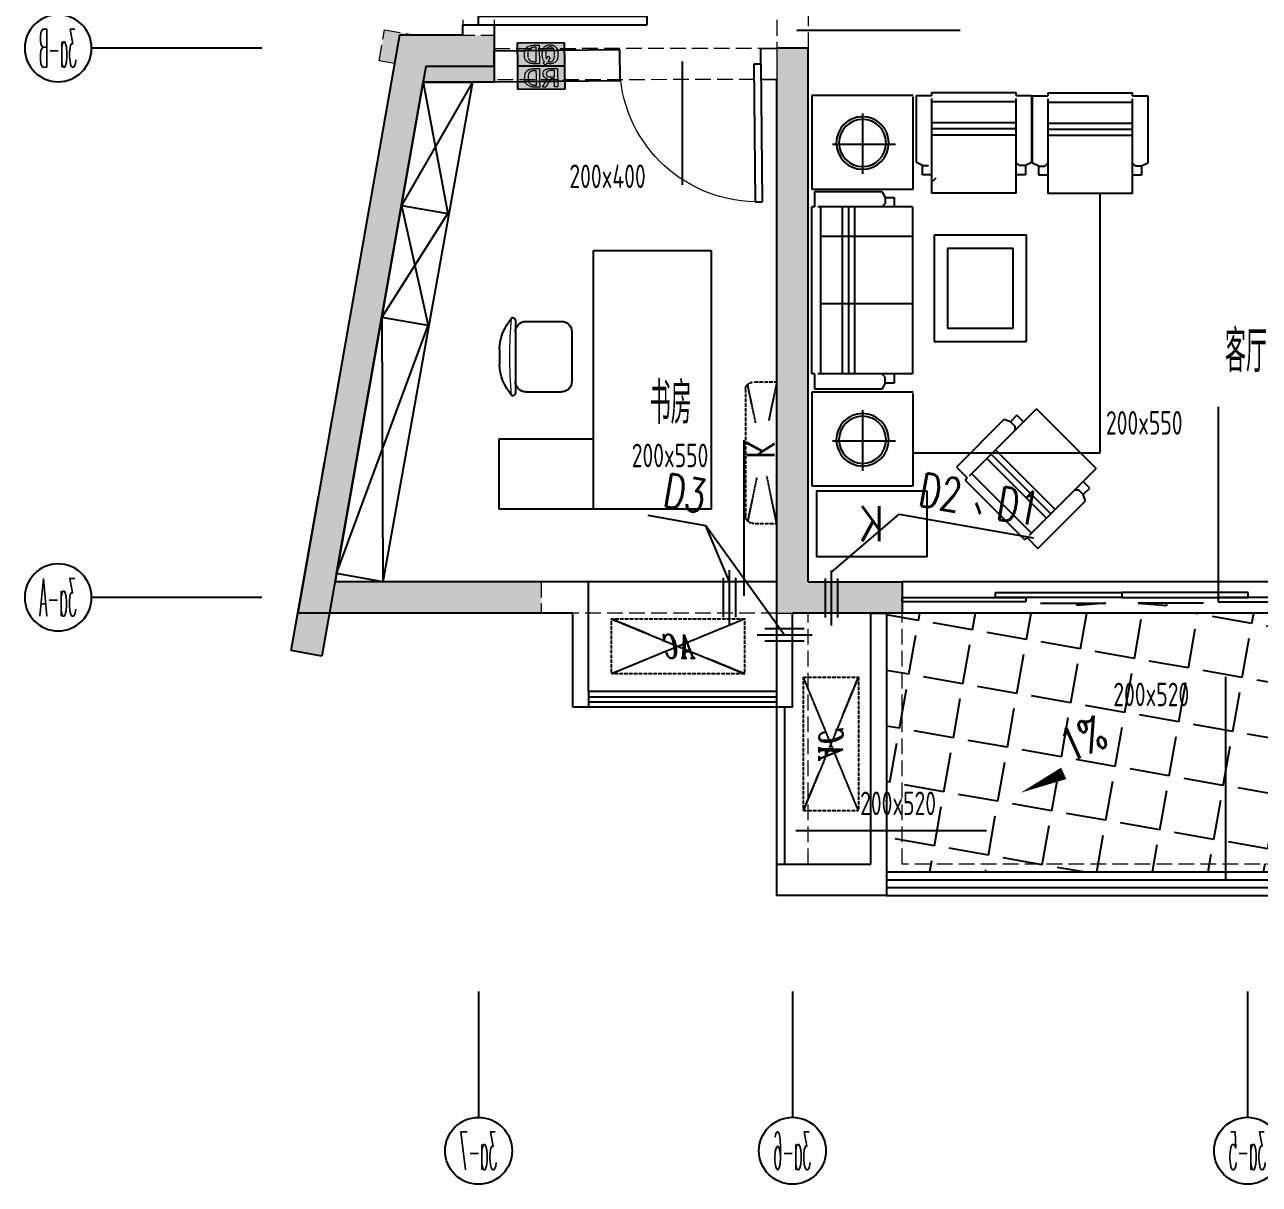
# Model space of a CAD drawing. Extents: x 184967 to 628822, y -100826 to 121332.
# Drawn here: x 313001 to 320868, y -28053 to -20662 of the extents above; entities that cross this region are included whole.
import ezdxf
from ezdxf.enums import TextEntityAlignment as Align

# ---------------------------------------------------------------- set-up
doc = ezdxf.new("R2010")
doc.units = 0
doc.header["$MEASUREMENT"] = 0
for name, pattern in [('$3$DASH', [0.35, 0.25, -0.1]), ('DASH', [0.35, 0.25, -0.1]), ('HIDDEN', [0.375, 0.25, -0.125])]:
    doc.linetypes.add(name, pattern=pattern)
for name, color, linetype, lineweight in [('03-col-5F~23F$0$$0$COLU', 6, 'Continuous', 0), ('03-col-5F~23F$0$$0$COLU_HATCH', 251, 'Continuous', 0), ('4#6#-tem-3F~31F$0$BEAM_CON', 4, 'Continuous', 0)]:
    doc.layers.add(name, color=color, linetype=linetype, lineweight=lineweight)
for name, color, linetype in [('03-tem-3~8F$0$S-T-LINE', 1, 'Continuous'), ('1-涂料1', 251, 'Continuous'), ('4#6#-tem-3F~31F$0$S-T-SECTION', 7, 'Continuous'), ('AXIS_TEXT', 7, 'Continuous'), ('by', 30, 'Continuous'), ('DIM_LEAD', 3, 'Continuous'), ('fur', 252, 'Continuous'), ('KT', 8, 'DASH'), ('PS', 60, 'Continuous'), ('PUB_DIM', 3, 'Continuous'), ('PUB_TEXT', 7, 'Continuous'), ('TEXT', 7, 'Continuous'), ('WALL', 145, 'Continuous'), ('WINDOW', 141, 'Continuous'), ('厨洁具', 8, 'Continuous'), ('机电设备', 34, 'HIDDEN'), ('栏杆', 4, 'Continuous'), ('看线', 67, 'Continuous')]:
    doc.layers.add(name, color=color, linetype=linetype)
doc.styles.add('4#6#-tem-3F~31F$0$23-tem-4F~10F$0$X', font='tssdeng.shx', dxfattribs={"width": 0.7, "bigfont": 'tssdchn.shx'})
doc.styles.add('_TCH_AXIS', font='COMPLEX', dxfattribs={"bigfont": 'GBCBIG'})
doc.styles.add('_TCH_DIM', font='SIMPLEX', dxfattribs={"bigfont": 'GBCBIG'})
doc.styles.add('COMPLEX', font='COMPLEX')
doc.styles.add('ENGLISH', font='italict.shx')
doc.styles.add('LHZ', font='RS5.SHX', dxfattribs={"width": 0.7, "height": 2000, "bigfont": 'HZTXT.shx'})
doc.styles.add('ROMANS', font='romans.shx', dxfattribs={"width": 0.8, "bigfont": 'hztxt.shx'})
doc.styles.get("Standard").update_dxf_attribs({"font": 'gbenor.shx', "bigfont": 'gbcbig.shx'})
doc.styles.add('宋体', font='romans.shx', dxfattribs={"height": 2, "bigfont": 'gbcbig.shx'})

# ---------------------------------------------------------------- blocks, each defined once
blk = doc.blocks.new('A$C17292A9E')
h = blk.add_hatch(color=256)
h.dxf.hatch_style = 1
h.paths.add_polyline_path([(186.4, 9.3), (193.3, 13.9), (196.3, 16.5), (200.6, 21.4), (204.1, 27.2), (206.9, 33.9), (208.8, 41.3), (210, 49.7), (210.4, 58.8), (210.2, 64.5), (209.5, 73.2), (208, 81.1), (205.8, 88.2), (202.9, 94.5), (199.3, 99.9), (195.1, 104.5), (190.4, 108), (183.4, 111.7), (175.5, 114.6), (166.6, 116.7), (156.6, 117.9), (145.6, 118.3), (115.1, 118.3), (115.1, 0), (145.6, 0), (151.5, 0.1), (161.4, 1.1), (170.5, 2.9), (178.8, 5.7)])
h.paths.add_polyline_path([(172.5, 19.3), (164.9, 15.9), (156, 13.9), (145.6, 13.1), (135.7, 13.1), (135.7, 105.2), (145.6, 105.2), (155, 104.6), (164.1, 102.8), (171.7, 99.5), (178.3, 94.5), (182.2, 89.4), (185.1, 83.5), (187.2, 76.4), (188.4, 68.2), (188.7, 58.5), (188.3, 48.8), (186.9, 40.6), (183.7, 30.2), (178, 23.6)], flags=16)
h.paths.add_polyline_path([(77.1, 57.9), (84.5, 63), (85.5, 63.8), (89.9, 69.5), (92.5, 76.4), (93.4, 84.4), (93.4, 85.1), (92.5, 93.3), (90, 100.2), (85.8, 106), (80, 110.7), (73.3, 113.9), (64.9, 116.3), (55.5, 117.8), (44.9, 118.3), (0, 118.3), (0, 0), (20.7, 0), (20.7, 51.2), (44, 51.2), (76.4, 0), (98, 0), (63.8, 53.3), (69, 54.5)])
h.paths.add_polyline_path([(55.3, 65.4), (45.8, 64.4), (20.7, 64.4), (20.7, 105.2), (40.4, 105.2), (49.7, 104.7), (58.8, 102.9), (66.7, 99.1), (71.4, 92.1), (73.1, 82.5), (70, 73.9), (64.4, 68.9)], flags=16)
at = {"color": 8, "lineweight": 0}
for p, q in [((44.9, 118.3), (0, 118.3)), ((0, 118.3), (0, 0)), ((20.7, 64.4), (20.7, 105.2)), ((20.7, 105.2), (40.4, 105.2)), ((40.4, 105.2), (49.7, 104.7)), ((55.5, 117.8), (44.9, 118.3)), ((49.7, 104.7), (58.8, 102.9)), ((64.9, 116.3), (55.5, 117.8)), ((58.8, 102.9), (65.6, 99.6)), ((73.3, 113.9), (64.9, 116.3)), ((65.6, 99.6), (67.3, 98.1)), ((67.3, 98.1), (71.4, 92.1)), ((72.6, 80.9), (70, 73.9)), ((71.4, 92.1), (72.8, 84.4)), ((72.8, 84.4), (72.6, 80.9)), ((80, 110.7), (73.3, 113.9)), ((85.8, 106), (80, 110.7)), ((90, 100.2), (85.8, 106)), ((92.5, 93.3), (90, 100.2)), ((93.4, 85.1), (92.5, 93.3)), ((92.5, 76.4), (93.4, 84.4)), ((93.4, 84.4), (93.4, 85.1)), ((145.6, 118.3), (115.1, 118.3)), ((115.1, 118.3), (115.1, 0)), ((135.7, 13.1), (135.7, 105.2)), ((135.7, 105.2), (145.6, 105.2)), ((156.6, 117.9), (145.6, 118.3)), ((145.6, 105.2), (155, 104.6)), ((155, 104.6), (164.1, 102.8)), ((166.6, 116.7), (156.6, 117.9)), ((164.1, 102.8), (171.7, 99.5)), ((175.5, 114.6), (166.6, 116.7)), ((171.7, 99.5), (178, 94.8)), ((183.4, 111.7), (175.5, 114.6)), ((178, 94.8), (178.6, 94.2)), ((178.6, 94.2), (182.2, 89.4)), ((182.2, 89.4), (185.1, 83.5)), ((190.4, 108), (183.4, 111.7)), ((185.1, 83.5), (187.2, 76.4)), ((195.1, 104.5), (190.4, 108)), ((199.3, 99.9), (195.1, 104.5)), ((202.9, 94.5), (199.3, 99.9)), ((205.8, 88.2), (202.9, 94.5)), ((208, 81.1), (205.8, 88.2)), ((209.5, 73.2), (208, 81.1)), ((0, 0), (20.7, 0)), ((45.8, 64.4), (20.7, 64.4)), ((20.7, 0), (20.7, 51.2)), ((20.7, 51.2), (44, 51.2)), ((44, 51.2), (76.4, 0)), ((55.3, 65.4), (45.8, 64.4)), ((63.6, 68.6), (55.3, 65.4)), ((64.7, 69.2), (63.6, 68.6)), ((63.8, 53.3), (69, 54.5)), ((98, 0), (63.8, 53.3)), ((70, 73.9), (64.7, 69.2)), ((69, 54.5), (77.1, 57.9)), ((76.4, 0), (98, 0)), ((77.1, 57.9), (84.5, 63)), ((84.5, 63), (85.5, 63.8)), ((85.5, 63.8), (89.9, 69.5)), ((89.9, 69.5), (92.5, 76.4)), ((115.1, 0), (145.6, 0)), ((145.6, 13.1), (135.7, 13.1)), ((156, 13.9), (145.6, 13.1)), ((145.6, 0), (151.5, 0.1)), ((151.5, 0.1), (161.4, 1.1)), ((164.9, 15.9), (156, 13.9)), ((161.4, 1.1), (170.5, 2.9)), ((172.5, 19.3), (164.9, 15.9)), ((170.5, 2.9), (178.8, 5.7)), ((178, 23.6), (172.5, 19.3)), ((181.8, 28), (178, 23.6)), ((178.8, 5.7), (186.4, 9.3)), ((184.8, 33.6), (181.8, 28)), ((186.9, 40.6), (184.8, 33.6)), ((186.4, 9.3), (193.3, 13.9)), ((188.3, 48.8), (186.9, 40.6)), ((187.2, 76.4), (188.4, 68.2)), ((188.7, 58.2), (188.3, 48.8)), ((188.4, 68.2), (188.7, 58.8)), ((188.7, 58.8), (188.7, 58.2)), ((193.3, 13.9), (196.3, 16.5)), ((196.3, 16.5), (200.6, 21.4)), ((200.6, 21.4), (204.1, 27.2)), ((204.1, 27.2), (206.9, 33.9)), ((206.9, 33.9), (208.8, 41.3)), ((208.8, 41.3), (210, 49.7)), ((210.2, 64.5), (209.5, 73.2)), ((210, 49.7), (210.4, 58.8)), ((210.4, 58.8), (210.2, 64.5))]:
    blk.add_line(p, q, dxfattribs=at)
blk = doc.blocks.new('*U908')
at = {"color": 167, "ltscale": 400}
blk.add_lwpolyline([(9.66, 4.83), (0, 4.83), (0, 0), (9.66, 0)], close=True, dxfattribs=at)
at = {"color": 9, "true_color": 0xc8a7c8}
blk.add_solid([(0, 0), (0, 4.83), (9.66, 0), (9.66, 4.83)], dxfattribs=at)
at = {"xscale": 0.03246852822245483, "yscale": 0.03246852822245483, "zscale": 0.03246852822245483}
blk.add_blockref('A$C17292A9E', (1.43, 0.48), dxfattribs=at)
blk = doc.blocks.new('A$C196B16C9')
h = blk.add_hatch(color=256)
h.dxf.hatch_style = 1
h.paths.add_polyline_path([(179.2, 123.6), (170.2, 125.6), (160.2, 126.9), (149.3, 127.4), (118.7, 127.4), (118.7, 9), (149.3, 9), (155.2, 9.2), (165, 10.1), (174.1, 11.9), (182.5, 14.7), (190.1, 18.3), (196.9, 22.8), (200, 25.5), (204.2, 30.4), (207.7, 36.2), (210.5, 42.8), (212.4, 50.3), (213.6, 58.6), (214, 67.9), (213.9, 73.5), (213.1, 82.2), (211.6, 90.1), (209.5, 97.2), (206.6, 103.4), (203, 108.9), (198.7, 113.5), (194, 117), (187.1, 120.7)])
h.paths.add_polyline_path([(175.4, 108.4), (181.6, 103.8), (182.2, 103.2), (185.9, 98.4), (188.7, 92.5), (190.8, 85.5), (192, 77.2), (192.4, 67.5), (191.9, 57.7), (190.6, 49.6), (188.4, 42.7), (185.5, 37), (181.6, 32.5), (176.1, 28.3), (168.6, 24.9), (159.7, 22.8), (149.3, 22.1), (139.4, 22.1), (139.4, 114.2), (149.3, 114.2), (158.6, 113.6), (167.7, 111.7)], flags=16)
h.paths.add_polyline_path([(50.4, 128.7), (44.6, 128.5), (35.4, 127.1), (27.1, 124.3), (19.9, 120.3), (13.5, 114.9), (11.2, 112.2), (7.8, 107.1), (5, 101), (2.8, 94.3), (1.3, 86.5), (0.4, 77.9), (0, 68.5), (0.1, 62.7), (0.8, 53.8), (2.1, 45.8), (4, 38.6), (6.6, 32.2), (9.8, 26.8), (13.5, 22.1), (17.4, 18.4), (24.3, 13.6), (32.1, 10.3), (40.8, 8.3), (50.4, 7.6), (52.7, 7.7), (62.5, 9.1), (71.1, 11.8), (79.1, 0), (93.5, 11.8), (86.4, 22.1), (90.2, 26.5), (94.1, 33), (97.1, 40.9), (98.1, 45.5), (99, 52.3), (99.6, 60), (99.8, 68.5), (99.7, 73.9), (99.1, 82.9), (97.9, 91), (96.1, 98.3), (93.7, 104.7), (90.8, 110.2), (87.2, 114.9), (83.7, 118.2), (76.7, 122.8), (68.9, 126.1), (60.1, 128)])
h.paths.add_polyline_path([(55.5, 115.1), (63.4, 112.2), (70.2, 106.6), (71.1, 105.4), (73.7, 100.9), (75.7, 94.9), (77.1, 87.5), (77.9, 78.7), (78.2, 68.5), (78.2, 65.3), (77.9, 57.1), (77.3, 51.2), (76.4, 46.4), (74.6, 38.8), (62, 57.4), (49.5, 45.7), (63.8, 24.2), (58.5, 22.1), (50.4, 20.7), (44.9, 21.3), (37.2, 24.5), (30.6, 30.4), (29.5, 31.8), (26.6, 36.3), (24.5, 42.3), (22.9, 49.6), (21.9, 58.4), (21.6, 68.5), (21.6, 72.3), (22.2, 82), (23.3, 90.2), (25.1, 97.1), (27.6, 102.5), (30.6, 106.6), (34.5, 110.2), (41.8, 114.2), (50.4, 115.6)], flags=16)
at = {"color": 8, "lineweight": 0}
for p, q in [((1.3, 86.5), (0.4, 77.9)), ((2.8, 94.3), (1.3, 86.5)), ((5, 101), (2.8, 94.3)), ((7.8, 107.1), (5, 101)), ((11.2, 112.2), (7.8, 107.1)), ((13.5, 114.9), (11.2, 112.2)), ((19.9, 120.3), (13.5, 114.9)), ((27.1, 124.3), (19.9, 120.3)), ((21.6, 72.3), (22.2, 82)), ((22.2, 82), (23.3, 90.2)), ((23.3, 90.2), (25.1, 97.1)), ((25.1, 97.1), (27.6, 102.5)), ((35.4, 127.1), (27.1, 124.3)), ((27.6, 102.5), (30.6, 106.6)), ((30.6, 106.6), (34.5, 110.2)), ((34.5, 110.2), (41.8, 114.2)), ((44.6, 128.5), (35.4, 127.1)), ((41.8, 114.2), (50.4, 115.6)), ((50.4, 128.7), (44.6, 128.5)), ((60.1, 128), (50.4, 128.7)), ((50.4, 115.6), (55.5, 115.1)), ((55.5, 115.1), (63.4, 112.2)), ((68.9, 126.1), (60.1, 128)), ((63.4, 112.2), (70.2, 106.6)), ((76.7, 122.8), (68.9, 126.1)), ((70.2, 106.6), (71.1, 105.4)), ((71.1, 105.4), (73.7, 100.9)), ((73.7, 100.9), (75.7, 94.9)), ((75.7, 94.9), (77.1, 87.5)), ((83.7, 118.2), (76.7, 122.8)), ((77.1, 87.5), (77.9, 78.7)), ((77.9, 78.7), (78.2, 68.5)), ((87.2, 114.9), (83.7, 118.2)), ((90.8, 110.2), (87.2, 114.9)), ((93.7, 104.7), (90.8, 110.2)), ((96.1, 98.3), (93.7, 104.7)), ((97.9, 91), (96.1, 98.3)), ((99.1, 82.9), (97.9, 91)), ((99.7, 73.9), (99.1, 82.9)), ((149.3, 127.4), (118.7, 127.4)), ((118.7, 127.4), (118.7, 9)), ((139.4, 22.1), (139.4, 114.2)), ((139.4, 114.2), (149.3, 114.2)), ((160.2, 126.9), (149.3, 127.4)), ((149.3, 114.2), (158.6, 113.6)), ((158.6, 113.6), (167.7, 111.7)), ((170.2, 125.6), (160.2, 126.9)), ((167.7, 111.7), (175.4, 108.4)), ((179.2, 123.6), (170.2, 125.6)), ((175.4, 108.4), (181.6, 103.8)), ((187.1, 120.7), (179.2, 123.6)), ((181.6, 103.8), (182.2, 103.2)), ((182.2, 103.2), (185.9, 98.4)), ((185.9, 98.4), (188.7, 92.5)), ((194, 117), (187.1, 120.7)), ((188.7, 92.5), (190.8, 85.5)), ((190.8, 85.5), (192, 77.2)), ((198.7, 113.5), (194, 117)), ((203, 108.9), (198.7, 113.5)), ((206.6, 103.4), (203, 108.9)), ((209.5, 97.2), (206.6, 103.4)), ((211.6, 90.1), (209.5, 97.2)), ((213.1, 82.2), (211.6, 90.1)), ((213.9, 73.5), (213.1, 82.2)), ((0.4, 77.9), (0, 68.5)), ((0, 68.5), (0.1, 62.7)), ((0.1, 62.7), (0.8, 53.8)), ((0.8, 53.8), (2.1, 45.8)), ((2.1, 45.8), (4, 38.6)), ((4, 38.6), (6.6, 32.2)), ((6.6, 32.2), (9.8, 26.8)), ((9.8, 26.8), (13.5, 22.1)), ((13.5, 22.1), (17.4, 18.4)), ((17.4, 18.4), (24.3, 13.6)), ((21.6, 68.5), (21.6, 72.3)), ((21.9, 58.4), (21.6, 68.5)), ((22.9, 49.6), (21.9, 58.4)), ((24.5, 42.3), (22.9, 49.6)), ((24.3, 13.6), (32.1, 10.3)), ((26.6, 36.3), (24.5, 42.3)), ((29.5, 31.8), (26.6, 36.3)), ((30.6, 30.4), (29.5, 31.8)), ((37.2, 24.5), (30.6, 30.4)), ((32.1, 10.3), (40.8, 8.3)), ((44.9, 21.3), (37.2, 24.5)), ((40.8, 8.3), (50.4, 7.6)), ((50.4, 20.7), (44.9, 21.3)), ((62, 57.4), (49.5, 45.7)), ((49.5, 45.7), (63.8, 24.2)), ((58.5, 22.1), (50.4, 20.7)), ((50.4, 7.6), (52.7, 7.7)), ((52.7, 7.7), (62, 9)), ((63.8, 24.2), (58.5, 22.1)), ((74.6, 38.8), (62, 57.4)), ((62, 9), (62.3, 9)), ((62.3, 9), (71.1, 11.8)), ((71.1, 11.8), (79.1, 0)), ((76.4, 46.4), (74.6, 38.8)), ((77.3, 51.2), (76.4, 46.4)), ((77.9, 57.1), (77.3, 51.2)), ((78.2, 65.3), (77.9, 57.1)), ((78.2, 68.5), (78.2, 65.3)), ((79.1, 0), (93.5, 11.8)), ((86.4, 22.1), (90.2, 26.5)), ((93.5, 11.8), (86.4, 22.1)), ((90.2, 26.5), (94.1, 33)), ((94.1, 33), (97.1, 40.9)), ((97.1, 40.9), (98.1, 45.5)), ((98.1, 45.5), (99, 52.3)), ((99, 52.3), (99.6, 60)), ((99.6, 60), (99.8, 68.5)), ((99.8, 68.5), (99.7, 73.9)), ((118.7, 9), (149.3, 9)), ((149.3, 22.1), (139.4, 22.1)), ((159.7, 22.8), (149.3, 22.1)), ((149.3, 9), (155.2, 9.2)), ((155.2, 9.2), (165, 10.1)), ((168.6, 24.9), (159.7, 22.8)), ((165, 10.1), (174.1, 11.9)), ((176.1, 28.3), (168.6, 24.9)), ((174.1, 11.9), (182.5, 14.7)), ((181.6, 32.5), (176.1, 28.3)), ((185.5, 37), (181.6, 32.5)), ((182.5, 14.7), (190.1, 18.3)), ((188.4, 42.7), (185.5, 37)), ((190.6, 49.6), (188.4, 42.7)), ((190.1, 18.3), (196.9, 22.8)), ((191.9, 57.7), (190.6, 49.6)), ((192.4, 67.1), (191.9, 57.7)), ((192, 77.2), (192.4, 67.9)), ((192.4, 67.9), (192.4, 67.1)), ((196.9, 22.8), (200, 25.5)), ((200, 25.5), (204.2, 30.4)), ((204.2, 30.4), (207.7, 36.2)), ((207.7, 36.2), (210.5, 42.8)), ((210.5, 42.8), (212.4, 50.3)), ((212.4, 50.3), (213.6, 58.6)), ((213.6, 58.6), (214, 67.9)), ((214, 67.9), (213.9, 73.5))]:
    blk.add_line(p, q, dxfattribs=at)
blk = doc.blocks.new('*U909')
at = {"color": 167, "ltscale": 400}
blk.add_lwpolyline([(9.66, 4.83), (0, 4.83), (0, 0), (9.66, 0)], close=True, dxfattribs=at)
at = {"color": 9, "true_color": 0xc8a7c8}
blk.add_solid([(0, 0), (0, 4.83), (9.66, 0), (9.66, 4.83)], dxfattribs=at)
at = {"xscale": 0.03246852822245483, "yscale": 0.03246852822245483, "zscale": 0.03246852822245483}
blk.add_blockref('A$C196B16C9', (1.33, 0.2), dxfattribs=at)
blk = doc.blocks.new('_AXISO')
blk.add_circle((0, 0), 0.5)
at = {"layer": 'AXIS_TEXT', "style": 'COMPLEX', "width": 1.041667}
blk.add_attdef('A', text='', height=0.56, dxfattribs=at).set_placement((-0.25, -0.28), (0.25, -0.28), align=Align.FIT)
blk = doc.blocks.new('24GFHTY')
at = {"layer": 'PUB_DIM', "linetype": 'ByBlock'}
for p, q in [((526194.1, -31051.3), (527277.7, -31051.3)), ((526194.1, -34551.3), (527277.7, -34551.3)), ((519912.2, -37062.8), (519912.2, -37865.4)), ((522812.2, -37062.8), (522812.2, -37865.4)), ((524812.2, -37062.8), (524812.2, -37865.4))]:
    blk.add_line(p, q, dxfattribs=at)
ref = blk.add_blockref('_AXISO', (527491, -31051.3), dxfattribs=dict(at, xscale=426.6560000000001, yscale=426.6560000000001, zscale=426.6560000000001))
ref.add_attrib('A', '3a-B', dxfattribs={"layer": 'AXIS_TEXT', "height": 241.35, "style": '_TCH_AXIS', "width": 0.256098}).set_placement((527370.3, -31172), (527611.7, -31172), align=Align.FIT)
ref = blk.add_blockref('_AXISO', (527491, -34551.3), dxfattribs=dict(at, xscale=426.6560000000001, yscale=426.6560000000001, zscale=426.6560000000001))
ref.add_attrib('A', '3a-A', dxfattribs={"layer": 'AXIS_TEXT', "height": 241.35, "style": '_TCH_AXIS', "width": 0.253012}).set_placement((527370.3, -34672), (527611.7, -34672), align=Align.FIT)
ref = blk.add_blockref('_AXISO', (519912.2, -38078.4), dxfattribs=dict(at, xscale=-426.6560000000001, yscale=426.6560000000001, zscale=426.6560000000001))
ref.add_attrib('A', '3a-5', dxfattribs={"layer": 'AXIS_TEXT', "height": 241.35, "style": '_TCH_AXIS', "width": 0.265823}).set_placement((519791.6, -38199.1), (520032.9, -38199.1), align=Align.FIT)
ref = blk.add_blockref('_AXISO', (522812.2, -38078.4), dxfattribs=dict(at, xscale=-426.6560000000001, yscale=426.6560000000001, zscale=426.6560000000001))
ref.add_attrib('A', '3a-6', dxfattribs={"layer": 'AXIS_TEXT', "height": 241.35, "style": '_TCH_AXIS', "width": 0.265823}).set_placement((522691.6, -38199.1), (522932.9, -38199.1), align=Align.FIT)
ref = blk.add_blockref('_AXISO', (524812.2, -38078.7), dxfattribs=dict(at, xscale=-426.6560000000001, yscale=426.6560000000001, zscale=426.6560000000001))
ref.add_attrib('A', '3a-7', dxfattribs={"layer": 'AXIS_TEXT', "height": 241.35, "style": '_TCH_AXIS', "width": 0.265823}).set_placement((524691.6, -38199.4), (524932.9, -38199.4), align=Align.FIT)
blk = doc.blocks.new('GSKT')
at = {"layer": 'KT', "linetype": 'ByBlock'}
blk.add_lwpolyline([(296933, 262687), (296933, 263287), (297933, 263287), (297933, 262687), (296933, 262687)], dxfattribs=at)
at = {"layer": 'KT', "style": 'ROMANS', "text_generation_flag": 2, "width": 0.8}
blk.add_text('K', height=320, rotation=180, dxfattribs=at).set_placement((297323, 263145))
blk = doc.blocks.new('FGGBB')
at = {"layer": 'fur'}
for p, q in [((453352.9, 247541.8), (453352.9, 247041.3)), ((453466.7, 247541.8), (453352.9, 247541.8)), ((454097, 247564.6), (453466.7, 247564.6)), ((453466.7, 247541.8), (453466.7, 247564.6)), ((453466.7, 246813.8), (453466.7, 247519.1)), ((454097, 247564.6), (454097, 247541.8)), ((454210.8, 247541.8), (454097, 247541.8)), ((454097, 247519.1), (454097, 246813.8)), ((454210.8, 247041.3), (454210.8, 247541.8)), ((454219.4, 247545.9), (454219.4, 247045.4)), ((454333.2, 247545.9), (454219.4, 247545.9)), ((454963.5, 247568.6), (454333.2, 247568.6)), ((454333.2, 247545.9), (454333.2, 247568.6)), ((454333.2, 246817.9), (454333.2, 247523.1)), ((454963.5, 247568.6), (454963.5, 247545.9)), ((455077.3, 247545.9), (454963.5, 247545.9)), ((454963.5, 247523.1), (454963.5, 246817.9)), ((455077.3, 247045.4), (455077.3, 247545.9)), ((455101.4, 247545.5), (455855.1, 247545.5)), ((455101.4, 246847.2), (455101.4, 247535.3)), ((455855.1, 247545.5), (455855.1, 246847.2)), ((454097, 247496.3), (453466.7, 247496.3)), ((454963.5, 247500.4), (454333.2, 247500.4)), ((453466.7, 247337.1), (454097, 247337.1)), ((454333.2, 247341.1), (454963.5, 247341.1)), ((455478.2, 247412), (455478.2, 246960.1)), ((453466.7, 247291.6), (454097, 247291.6)), ((453466.7, 247246.1), (454097, 247246.1)), ((454333.2, 247295.6), (454963.5, 247295.6)), ((454333.2, 247250.1), (454963.5, 247250.1)), ((455231.8, 247180.9), (455702.9, 247180.9)), ((453352.9, 247041.3), (453398.4, 247018.6)), ((453398.4, 247018.6), (453443.9, 247018.6)), ((453398.4, 247018.6), (453398.4, 246950.3)), ((453443.9, 247018.6), (453466.7, 247041.3)), ((454119.8, 247018.6), (454097, 247041.3)), ((454165.3, 247018.6), (454119.8, 247018.6)), ((454165.3, 247018.6), (454210.8, 247041.3)), ((454165.3, 246950.3), (454165.3, 247018.6)), ((454219.4, 247045.4), (454264.9, 247022.6)), ((454264.9, 247022.6), (454310.4, 247022.6)), ((454264.9, 247022.6), (454264.9, 246954.4)), ((454310.4, 247022.6), (454333.2, 247045.4)), ((455031.8, 247022.6), (454986.3, 247022.6)), ((455031.8, 247022.6), (455077.3, 247045.4)), ((455031.8, 246954.4), (455031.8, 247022.6)), ((453398.4, 246950.3), (453466.7, 246950.3)), ((454097, 246950.3), (454165.3, 246950.3)), ((454264.9, 246954.4), (454333.2, 246954.4)), ((454953.2, 246908.9), (454930.5, 246931.6)), ((454963.5, 246954.4), (455031.8, 246954.4)), ((453466.7, 246813.8), (454097, 246813.8)), ((453710.7, 246813.8), (453710.7, 244880.2)), ((454333.2, 246817.9), (454963.5, 246817.9)), ((455855.1, 246847.2), (455101.4, 246847.2)), ((455310.9, 246784.5), (455242.7, 246784.5)), ((455242.7, 246784.5), (455242.7, 246716.3)), ((455333.7, 246830), (455310.9, 246784.5)), ((455310.9, 246784.5), (455310.9, 246739)), ((455834.2, 246830), (455333.7, 246830)), ((455834.2, 246716.3), (455834.2, 246830)), ((455106.2, 246716.3), (455106.2, 245469.3)), ((455106.2, 246716.3), (455811.4, 246716.3)), ((455310.9, 246739), (455333.7, 246716.3)), ((455538.4, 246716.3), (455538.4, 245469.3)), ((455583.9, 246716.3), (455583.9, 245469.3)), ((455629.4, 246716.3), (455629.4, 245469.3)), ((455788.7, 245469.3), (455788.7, 246716.3)), ((455834.2, 246716.3), (455856.9, 246716.3)), ((455856.9, 245469.3), (455856.9, 246716.3)), ((454256, 245711.4), (454256, 246505)), ((454256, 246505), (454944, 246505)), ((454944, 246505), (454944, 245711.4)), ((455106.2, 246493), (455788.7, 246493)), ((454356, 245811.4), (454356, 246405)), ((454356, 246405), (454844, 246405)), ((454844, 246405), (454844, 245811.4)), ((455106.2, 245992.5), (455788.7, 245992.5)), ((454844, 245811.4), (454356, 245811.4)), ((454944, 245711.4), (454256, 245711.4)), ((455106.2, 245469.3), (455811.4, 245469.3)), ((455242.7, 245469.3), (455242.7, 245401)), ((455242.7, 245401), (455310.9, 245401)), ((455310.9, 245446.5), (455333.7, 245469.3)), ((455310.9, 245401), (455310.9, 245446.5)), ((455310.9, 245401), (455333.7, 245355.5)), ((455834.2, 245355.5), (455834.2, 245469.3)), ((455834.2, 245469.3), (455856.9, 245469.3)), ((455101.4, 245333.1), (455855.1, 245333.1)), ((455101.4, 244634.7), (455101.4, 245322.8)), ((455333.7, 245355.5), (455834.2, 245355.5)), ((455855.1, 245333.1), (455855.1, 244634.7)), ((453737.2, 244764.1), (454182.9, 245209.8)), ((454681.6, 244711.1), (454182.9, 245209.8)), ((454279.4, 245113.3), (454327.7, 245161.5)), ((454327.7, 245161.5), (454376, 245113.3)), ((454376, 245113.3), (454424.2, 245129.3)), ((454424.2, 245129.3), (454778.1, 244775.4)), ((455478.2, 245199.6), (455478.2, 244747.7)), ((454376, 245113.3), (454343.8, 245081.1)), ((454343.8, 245081.1), (454343.8, 245048.9)), ((455231.8, 244968.5), (455702.9, 244968.5)), ((453710.7, 244880.2), (455101.4, 244880.2)), ((454042.8, 244458.4), (454488.6, 244904.1)), ((454075, 244426.2), (454520.7, 244872)), ((453737.2, 244764.1), (454235.9, 244265.4)), ((454107.2, 244394.1), (454552.9, 244839.8)), ((454778.1, 244775.4), (454697.7, 244695)), ((453785.5, 244619.3), (453833.7, 244667.5)), ((454665.5, 244727.2), (454219.8, 244281.5)), ((454713.8, 244678.9), (454268.1, 244233.2)), ((454713.8, 244678.9), (454697.7, 244695)), ((453833.7, 244571), (453785.5, 244619.3)), ((453817.6, 244522.8), (453833.7, 244571)), ((453833.7, 244571), (453865.9, 244603.2)), ((453865.9, 244603.2), (453898.1, 244603.2)), ((455855.1, 244634.7), (455101.4, 244634.7)), ((454171.5, 244168.8), (453817.6, 244522.8)), ((454252, 244249.3), (454171.5, 244168.8)), ((454252, 244249.3), (454268.1, 244233.2))]:
    blk.add_line(p, q, dxfattribs=at)
for centre, radius in [((455478.2, 247191.2), 195.7), ((455478.2, 247191.2), 175.7), ((455478.2, 244978.8), 195.7), ((455478.2, 244978.8), 175.7)]:
    blk.add_circle(centre, radius, dxfattribs=at)
blk = doc.blocks.new('$plan$00000287')
for p, q in [((-1018.8, 1347.2), (-919.6, 1347.2)), ((-446.7, 1350), (-446.7, 750)), ((3.3, 1350), (-446.7, 1350)), ((3.3, 750), (3.3, 1350)), ((-1199.2, 1247.2), (-739.2, 1247.2)), ((-1194.2, 1179.7), (-1194.2, 954.7)), ((-744.2, 1179.7), (-744.2, 954.7)), ((-1126.7, 887.2), (-811.7, 887.2)), ((-1646.7, 750), (-1646.7, 0)), ((3.3, 750), (-1646.7, 750)), ((3.3, 0), (3.3, 750)), ((-1646.7, 0), (3.3, 0))]:
    blk.add_line(p, q)
for centre, radius, start, end in [((-1009, 1031.7), 315.6, 91.76514, 130.72654), ((-929.3, 1031.7), 315.6, 49.27346, 88.23486), ((-1208.4, 1263.3), 10, 130.72654, 202.66999), ((-1199.2, 1267.2), 20, 202.66999, 270), ((-739.2, 1267.2), 20, 270, 337.33001), ((-730, 1263.3), 10, 337.33001, 49.27346), ((-1126.7, 1179.7), 67.5, 90, 180), ((-811.7, 1179.7), 67.5, 0, 90), ((-1126.7, 954.7), 67.5, 180, 270), ((-811.7, 954.7), 67.5, 270, 0)]:
    blk.add_arc(centre, radius, start, end)
at = {"lineweight": 13}
blk.add_arc((-969.2, -1430.7), 2712.7, 84.8023, 95.1977, dxfattribs=at)
at = {"width": 0.8, "flags": 9}
for tag in ['XSIZE', 'YSIZE']:
    blk.add_attdef(tag, (0, 0), '', height=0.5, dxfattribs=at)
blk = doc.blocks.new('awrtt')
at = {"layer": 'KT', "linetype": 'DASH'}
for p, q in [((195123.3, -20712.9), (194273.3, -20712.9)), ((194273.3, -20712.9), (194516.2, -20812.9)), ((195123.3, -20712.9), (194273.3, -21062.9)), ((194273.3, -21062.9), (194273.3, -20712.9)), ((194273.3, -20712.9), (195123.3, -21062.9)), ((194880.5, -20812.9), (195123.3, -20712.9)), ((195123.3, -21062.9), (195123.3, -20712.9)), ((195123.3, -21062.9), (195123.3, -20712.9)), ((194273.3, -21062.9), (194516.2, -20962.9)), ((194880.5, -20962.9), (195123.3, -21062.9)), ((194273.3, -21062.9), (195123.3, -21062.9))]:
    blk.add_line(p, q, dxfattribs=at)
at = {"layer": 'KT', "linetype": 'DASH', "style": 'ENGLISH', "width": 0.75}
blk.add_text('AC', height=150, dxfattribs=at).set_placement((194698.3, -20887.9), align=Align.MIDDLE_CENTER)
blk = doc.blocks.new('BGSKT')
at = {"layer": 'KT'}
for p, q in [((296983.3, 262161.9), (297281.1, 262099.6)), ((297883.3, 262161.9), (297639.7, 262110.9)), ((297273.5, 262034.3), (296997.9, 261976.6)), ((297624.1, 262027.8), (297868.6, 261976.6))]:
    blk.add_line(p, q, dxfattribs=at)
blk.add_lwpolyline([(296983.3, 262161.9), (297883.3, 262161.9), (297883.3, 262011.9, -0.414214), (297833.3, 261961.9), (297033.3, 261961.9, -0.414214), (296983.3, 262011.9)], format="xyb", close=True, dxfattribs=at)
at = {"layer": 'KT', "style": 'LHZ', "width": 0.7}
blk.add_text('K', height=180, dxfattribs=at).set_placement((297396.9, 261969.3))
blk = doc.blocks.new('A$C66E365A4')
at = {"layer": '栏杆'}
for p, q in [((0, 0), (0, -350)), ((-40, -50), (-40, -300)), ((40, -50), (40, -300))]:
    blk.add_line(p, q, dxfattribs=at)
blk = doc.blocks.new('$DorLib2D$00000001')
for p, q in [((0.45, 0.975), (0.5, 0.975)), ((0.45, 0), (0.45, 0.975)), ((0.5, 0), (0.5, 0.975)), ((0.5, 0), (0.45, 0))]:
    blk.add_line(p, q)
at = {"lineweight": 13}
blk.add_arc((0.475, 0), 0.975, 91.46928, 180, dxfattribs=at)
blk = doc.blocks.new('$DorLib2D$00000138')
at = {"color": 0, "linetype": 'Continuous'}
for p, q in [((-0.2875, 0), (-0.2875, 0.1538)), ((-0.2875, 0.1538), (0, 0.1538)), ((0, 0.1538), (0, 0)), ((0.2875, 0.1538), (0, 0.1538)), ((0.2875, 0), (0.2875, 0.1538)), ((-0.5, -0.1399), (-0.5, 0)), ((-0.5, 0), (-0.2187, 0)), ((0, 0), (-0.2875, 0)), ((-0.2187, 0), (-0.2187, -0.1399)), ((0, 0), (0.2875, 0)), ((0.2187, 0), (0.2187, -0.1399)), ((0.5, 0), (0.2187, 0)), ((0.5, 0), (0.5, -0.1946)), ((0.5, -0.1399), (0.5, 0)), ((-0.2187, -0.1399), (-0.5, -0.1399)), ((0.2187, -0.1399), (0.5, -0.1399)), ((-0.1857, -0.186), (-0.037, -0.186)), ((-0.037, -0.186), (-0.1019, -0.2583)), ((-0.1019, -0.2583), (-0.1019, -0.186)), ((0.1857, -0.186), (0.037, -0.186)), ((0.037, -0.186), (0.1019, -0.2583)), ((0.1019, -0.2583), (0.1019, -0.186))]:
    blk.add_line(p, q, dxfattribs=at)
blk = doc.blocks.new('$WINLIB2D$00000001')
at = {"color": 0}
for points in [[(-0.5, 0.5), (-0.5, -0.5)], [(-0.5, 0.5), (0.5, 0.5)], [(0.5, -0.5), (0.5, 0.5)], [(0.5, 0.1667), (-0.5, 0.1667)], [(0.5, -0.1667), (-0.5, -0.1667)], [(-0.5, -0.5), (0.5, -0.5)]]:
    blk.add_lwpolyline(points, dxfattribs=at)

msp = doc.modelspace()

# ---------------------------------------------------------------- hatches: boundary and pattern name
at = {"layer": '03-col-5F~23F$0$$0$COLU_HATCH'}
msp.add_hatch(color=256, dxfattribs=at).paths.add_polyline_path([(318593.2, -24212.2), (317993.2, -24212.2), (317993.2, -20812.2), (317793.2, -20812.2), (317793.2, -24412.2), (318593.2, -24412.2)])
at = {"layer": '1-涂料1'}
h = msp.add_hatch(dxfattribs=at)
h.set_pattern_fill('ANGLE', color=256, scale=100, angle=-10, style=0)
h.set_pattern_definition([(170, (617318.45, -62573.86), (60.64663, 343.9441), [254, -95.25]), (80, (617318.45, -62573.86), (343.9441, -60.64663), [254, -95.25])])
h.paths.add_polyline_path([(324793.2, -26062.2), (324793.2, -24910.2), (324793.2, -24412.2), (323286.2, -24412.2), (318493.2, -24412.2), (318493.2, -26062.2)])
at = {"layer": '4#6#-tem-3F~31F$0$BEAM_CON', "linetype": '$3$DASH', "ltscale": 400}
msp.add_hatch(color=250, dxfattribs=at).paths.add_polyline_path([(315540.7, -21027.5), (314979.2, -24212.2), (316293.2, -24212.2), (316293.2, -24412.2), (314944, -24412.2), (314895.6, -24686.2), (314698.6, -24651.4), (315358.5, -20909.2), (315260, -20891.8), (315294.7, -20694.8), (315488.6, -20729), (315993.2, -20729), (315993.2, -21029)])

# ---------------------------------------------------------------- linework, layer by layer
at = {"layer": '03-col-5F~23F$0$$0$COLU'}
msp.add_lwpolyline([(318593.2, -24212.2), (317993.2, -24212.2), (317993.2, -20812.2), (317793.2, -20812.2), (317793.2, -24412.2), (318593.2, -24412.2)], close=True, dxfattribs=at)
at = {"layer": '03-tem-3~8F$0$S-T-LINE'}
for p, q in [((317920.3, -20697.1), (318961.4, -20697.1)), ((317189.6, -20897), (317189.6, -21683.6)), ((320608.5, -24315), (320608.5, -23097.1)), ((317586.7, -24303.2), (317586.7, -23310.8)), ((320655.4, -26112.2), (320655.4, -24819.2)), ((317914.3, -25797.7), (319130.6, -25797.7))]:
    msp.add_line(p, q, dxfattribs=at)
at = {"layer": '4#6#-tem-3F~31F$0$BEAM_CON', "color": 250, "linetype": '$3$DASH', "ltscale": 400}
for p, q in [((317993.2, -17212.2), (317993.2, -20812.2)), ((315793.2, -19512.2), (315793.2, -20729)), ((315993.2, -19512.2), (315993.2, -20729)), ((317793.2, -19512.2), (317793.2, -20812.2)), ((315993.2, -20813.2), (317793.2, -20812.2)), ((317793.2, -21012.2), (315993.2, -21013.2)), ((317793.2, -24212.2), (316293.2, -24212.2)), ((321393.2, -24212.2), (318593.2, -24212.2)), ((317793.2, -24412.2), (316493.2, -24412.2)), ((317793.2, -26212.2), (317793.2, -24412.2)), ((317993.2, -26012.2), (317993.2, -24412.2)), ((321393.2, -24412.2), (318593.2, -24412.2)), ((324993.2, -26212.2), (317793.2, -26212.2))]:
    msp.add_line(p, q, dxfattribs=at)
for points in [[(315540.7, -21027.5), (314979.2, -24212.2), (316293.2, -24212.2), (316293.2, -24412.2), (314944, -24412.2), (314895.6, -24686.2), (314698.6, -24651.4), (315358.5, -20909.2), (315358.5, -20909.2), (315260, -20891.8), (315294.7, -20694.8), (315488.6, -20729), (315993.2, -20729), (315993.2, -21029), (315540.7, -21027.5)], [(324793.2, -24412.2), (324793.2, -26012.2), (318593.2, -26012.2), (318593.2, -24412.2)]]:
    msp.add_lwpolyline(points, dxfattribs=at)
at = {"layer": 'by'}
msp.add_line((317793.2, -26012.2), (317793.2, -25012.2), dxfattribs=at)
msp.add_lwpolyline([(317843.2, -25012.2), (317843.2, -26012.2)], dxfattribs=at)
at = {"layer": 'DIM_LEAD'}
for p, q in [((317341, -23855.7), (316974.1, -23791)), ((318143.2, -24151.1), (318573.2, -23781.2)), ((318143.2, -24151.1), (318573.2, -23781.2)), ((318573.2, -23781.2), (319428.9, -23932.1)), ((317493.2, -24212.2), (317341, -23855.7)), ((317493.2, -24212.2), (317341, -23855.7)), ((317843.2, -24552.2), (317341, -23855.7))]:
    msp.add_line(p, q, dxfattribs=at)
at = {"layer": 'fur'}
for points in [[(315283.8, -24212.2), (314988.4, -24160.1), (315540.6, -21028.1), (315853.7, -21028.1), (315283.8, -24212.2)], [(315853.7, -21028.1), (315402, -21814.4)], [(315540.6, -21028.1), (315697.4, -21866.5)], [(315276.1, -22528.3), (315697.4, -21866.5)], [(315402, -21814.4), (315697.4, -21866.5)], [(315402, -21814.4), (315571.5, -22580.4)], [(315571.5, -22580.4), (315276.1, -22528.3)], [(314988.4, -24160.1), (315571.5, -22580.4)]]:
    msp.add_lwpolyline(points, dxfattribs=at)
at = {"layer": 'PS'}
msp.add_lwpolyline([(319914.9, -25301.6, 0, 0, 0), (319348.4, -25556.9, 0, 80, 0), (319621.9, -25433.6, 0, 0, 0)], format="xyseb", dxfattribs=at)
at = {"layer": 'WALL'}
for p, q in [((315793.2, -20729), (315793.2, -20662.2)), ((315793.2, -20662.2), (315993.2, -20662.2)), ((315993.2, -20662.2), (315993.2, -20929)), ((315390.3, -20729), (314740.8, -24412.2)), ((315793.2, -20729), (315390.3, -20729)), ((315992.3, -20828.1), (316791.5, -20821.1)), ((315994.1, -21028.1), (315992.3, -20828.1)), ((316791.5, -20821.1), (316793.3, -21021)), ((317691.5, -20813.1), (317793.2, -20812.2)), ((317693.2, -21013.1), (317691.5, -20813.1)), ((317793.2, -20812.2), (317793.2, -20812.2)), ((317993.2, -20812.2), (317793.2, -20812.2)), ((317993.2, -20911.3), (317993.2, -20812.2)), ((317993.2, -24212.2), (317993.2, -20911.3)), ((315558.1, -20929), (314979.2, -24212.2)), ((315993.2, -20929), (315558.1, -20929)), ((315994.1, -21028.1), (315540.6, -21028.1)), ((316793.3, -21021), (315994.1, -21028.1)), ((317793.2, -21012.2), (317693.2, -21013.1)), ((317793.2, -24312.2), (317793.2, -21012.2)), ((314698.6, -24651.4), (314872.3, -23666.6)), ((315069.2, -23701.3), (314895.6, -24686.2)), ((317993.2, -24212.2), (317993.2, -23712.2)), ((317793.2, -24412.2), (317793.2, -23812.2)), ((316593.2, -24212.2), (314979.2, -24212.2)), ((316593.2, -24912.2), (316593.2, -24212.2)), ((317993.2, -24212.2), (318593.2, -24212.2)), ((318593.2, -24212.2), (318593.2, -24412.2)), ((317793.2, -24912.2), (317793.2, -24312.2)), ((316493.2, -24412.2), (314740.8, -24412.2)), ((316493.2, -25012.2), (316493.2, -24412.2)), ((318593.2, -24412.2), (317893.2, -24412.2)), ((317893.2, -25012.2), (317893.2, -24412.2)), ((314895.6, -24686.2), (314698.6, -24651.4)), ((316593.2, -24912.2), (316593.2, -25012.2)), ((317793.2, -25012.2), (317793.2, -24912.2)), ((316593.2, -25012.2), (316493.2, -25012.2)), ((317893.2, -25012.2), (317793.2, -25012.2))]:
    msp.add_line(p, q, dxfattribs=at)
msp.add_lwpolyline([(318393.2, -26012.2), (318393.2, -24412.2), (318493.2, -24412.2), (318493.2, -26012.2), (318493.2, -26212.2), (317793.2, -26212.2), (317793.2, -26012.2), (318393.2, -26012.2)], dxfattribs=at)
at = {"layer": 'WINDOW'}
for p, q in [((317793.2, -24212.2), (316593.2, -24212.2)), ((321393.2, -24212.2), (318593.2, -24212.2)), ((321393.2, -24412.2), (318593.2, -24412.2))]:
    msp.add_line(p, q, dxfattribs=at)
at = {"layer": '厨洁具'}
msp.add_lwpolyline([(315276.1, -22528.3), (315283.8, -24212.2)], dxfattribs=at)
at = {"layer": '栏杆'}
for points in [[(318493.2, -26112.2), (318493.2, -26112.2), (324893.2, -26112.2), (324893.2, -25012.2)], [(318493.2, -26162.2), (318493.2, -26162.2), (324943.2, -26162.2), (324943.2, -25012.2)]]:
    msp.add_lwpolyline(points, dxfattribs=at)
at = {"layer": '看线'}
for points in [[(318493.2, -26212.2), (318493.2, -26212.2), (324993.2, -26212.2), (324993.2, -25012.2)], [(318493.2, -26062.2), (318493.2, -26062.2), (324843.2, -26062.2), (324843.2, -25012.2)]]:
    msp.add_lwpolyline(points, dxfattribs=at)

# ---------------------------------------------------------------- block references
at = {"xscale": -1}
for p, rotation in [((511863.2, -3736.8), 359.9999999999808), ((339026.3, -219944), 269.9999999999808)]:
    msp.add_blockref('awrtt', p, dxfattribs=dict(at, rotation=rotation))
at = {"layer": 'fur', "extrusion": (0, 0, -1), "xscale": 0.8549999995157123, "yscale": 0.8549999995157123, "zscale": -0.8549999995157123}
msp.add_blockref('FGGBB', (-707774, -232764.6), dxfattribs=at)
at = {"layer": 'fur', "xscale": -1, "rotation": 89.9999999999809}
msp.add_blockref('$plan$00000287', (317374.8, -23747.4), dxfattribs=at)
at = {"layer": 'KT', "xscale": -1, "rotation": 269.9999999999811}
msp.add_blockref('BGSKT', (55631.3, -320823.7), dxfattribs=at)
at = {"layer": 'KT', "linetype": 'ByBlock', "xscale": 0.7000000000284092, "yscale": 0.7000000000284092, "zscale": 0.7000000000284092, "rotation": 179.9999999999808}
msp.add_blockref('GSKT', (526602.4, 160247), dxfattribs=at)
at = {"layer": 'KT', "color": 2, "xscale": -1}
for p, rotation in [((317493.2, -24488.3), 180), ((318143.2, -24491), 180), ((318018.2, -24552.2), 269.9999999999811)]:
    msp.add_blockref('A$C66E365A4', p, dxfattribs=dict(at, rotation=rotation))
at = {"layer": 'PUB_DIM', "linetype": 'ByBlock', "xscale": -1}
msp.add_blockref('24GFHTY', (840705.5, 10239.1), dxfattribs=at)
at = {"layer": 'WINDOW'}
for name, p, xscale, yscale, zscale, rotation in [('$DorLib2D$00000001', (315893.2, -20112.2), 1100, 1100, -1100, 269.9999999999828), ('$DorLib2D$00000001', (317242.4, -20917.1), 899.9999999999999, -900, -900, 0.5073462468486587), ('$DorLib2D$00000138', (319993.2, -24312.2), -2800, 200, 2800, 359.9999999999807), ('$WINLIB2D$00000001', (317193.2, -24962.2), -1200.000000000053, -100, 1200.000000000052, 1.007993688517672e-10)]:
    msp.add_blockref(name, p, dxfattribs=dict(at, xscale=xscale, yscale=yscale, zscale=zscale, rotation=rotation))
at = {"layer": '机电设备', "xscale": -30.79905375026578, "yscale": 30.79905375026578, "zscale": 30.79905375026578, "rotation": 0.5073462467266943}
for name, p in [('*U909', (316440.7, -20924.7)), ('*U908', (316442, -21073.4))]:
    msp.add_blockref(name, p, dxfattribs=at)

# ---------------------------------------------------------------- texts
at = {"layer": '4#6#-tem-3F~31F$0$S-T-SECTION', "color": 2, "style": '4#6#-tem-3F~31F$0$23-tem-4F~10F$0$X', "width": 0.7}
for s, p in [('200x400 ', (316472.1, -21703.3)), ('200x550', (319891, -23274.9)), ('200x550', (316869.2, -23482.6)), ('200x520 ', (319937.9, -25005.6)), ('200x520 ', (318324.7, -25699.8))]:
    msp.add_text(s, height=150, dxfattribs=at).set_placement(p)
at = {"layer": 'PUB_TEXT', "style": '_TCH_DIM', "width": 0.705882}
for s, rotation, p in [('D2', 350, (318688.8, -23725.4)), ('D3', 350, (317061, -23730.2)), ('D1', 350, (319185.2, -23813)), ('1%', 24.26233, (319659.6, -25368.6))]:
    msp.add_text(s, height=212.5, rotation=rotation, dxfattribs=at).set_placement(p)
at = {"layer": 'PUB_TEXT', "style": '_TCH_DIM'}
msp.add_text('、', height=241.1, rotation=350, dxfattribs=at).set_placement((319034.5, -23786.4))
at = {"layer": 'TEXT', "style": '宋体', "width": 0.7}
for s, p in [('客厅', (320649.4, -22876.6)), ('书房', (316983.6, -23206.9))]:
    msp.add_text(s, height=265.82, dxfattribs=at).set_placement(p)

doc.saveas('drawing.dxf')
